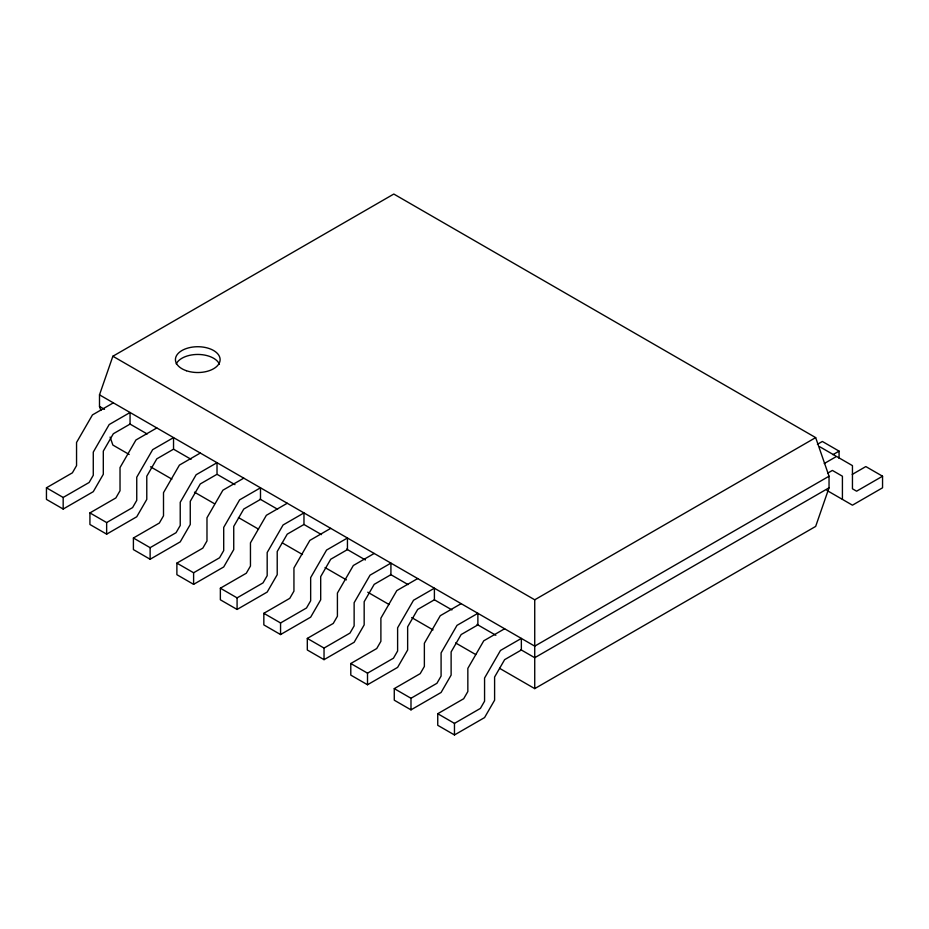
<?xml version="1.0" encoding="UTF-8"?>
<svg xmlns="http://www.w3.org/2000/svg" width="929" height="929" viewBox="0 0 929 929"><rect width="100%" height="100%" fill="white"/><g stroke="black" fill="none" stroke-linecap="round" stroke-linejoin="round"><path stroke-width="1.39" d="M100.878 410.432L99.496 406.437L99.496 394.848L112.873 356.237L393.803 194.045L815.662 437.605L829.04 476.217L829.04 487.806L815.662 526.418L534.732 688.621L499.581 668.323M113.338 402.849L92.459 414.903L76.55 442.459L76.55 465.626L72.392 472.826L46.45 487.806L46.45 499.396L63.172 509.046L93.272 491.673L103.305 474.289L103.305 451.122L113.338 433.738L130.06 424.088L130.06 412.499L109.181 424.553L93.272 452.109L93.272 475.288L89.114 482.488L63.172 497.456L46.45 487.806M156.815 427.944L135.936 439.998L120.027 467.566L120.027 490.733L115.87 497.932L89.927 512.913L89.927 524.49L106.649 534.152L136.749 516.768L146.782 499.396L146.782 476.217L156.815 458.845L173.537 449.183L173.537 437.605L152.658 449.659L136.749 477.216L136.749 500.383L132.592 507.582L106.649 522.562L89.927 512.913M200.292 453.05L179.413 465.104L163.504 492.66L163.504 515.827L159.347 523.027L133.404 538.007L133.404 549.596L150.126 559.246L180.226 541.874L190.259 524.49L190.259 501.323L200.292 483.939L217.014 474.289L217.014 462.7L196.135 474.754L180.226 502.31L180.226 525.489L176.069 532.689L150.126 547.669L133.404 538.007M243.77 478.156L222.89 490.21L206.981 517.767L206.981 540.933L202.824 548.133L176.882 563.113L176.882 574.691L193.604 584.353L223.703 566.969L233.736 549.596L233.736 526.418L243.77 509.046L260.492 499.396L260.492 487.806L239.612 499.86L223.703 527.417L223.703 550.583L219.546 557.783L193.604 572.763L176.882 563.113M287.247 503.251L266.368 515.305L250.458 542.861L250.458 566.04L246.301 573.228L220.359 588.208L220.359 599.797L237.081 609.447L267.18 592.075L277.214 574.691L277.214 551.524L287.247 534.152L303.969 524.49L321.504 534.616M330.724 528.357L309.845 540.411L293.936 567.967L293.936 591.134L289.778 598.334L263.836 613.314L263.836 624.903L280.558 634.553L310.658 617.17L320.691 599.797L320.691 576.63L330.724 559.246L347.446 549.596L347.446 538.007L326.567 550.061L310.658 577.617L310.658 600.796L306.5 607.984L280.558 622.964L263.836 613.314M220.359 588.208L237.081 597.87L263.023 582.889L267.18 575.69L267.18 552.523L283.09 524.966L303.969 512.913L303.969 524.49M374.201 553.452L353.322 565.506L337.413 593.062L337.413 616.241L333.256 623.44L307.313 638.409L307.313 649.998L324.035 659.66L354.135 642.276L364.168 624.903L364.168 601.725L374.201 584.353L390.923 574.691L390.923 563.113L370.044 575.167L354.135 602.724L354.135 625.891L349.978 633.09L324.035 648.07L307.313 638.409M417.678 578.558L396.799 590.612L380.89 618.168L380.89 641.335L376.733 648.535L350.79 663.515L350.79 675.104L367.512 684.754L397.612 667.382L407.645 649.998L407.645 626.831L417.678 609.447L434.4 599.797L451.947 609.923M461.156 603.653L440.276 615.706L424.367 643.274L424.367 666.441L420.21 673.641L394.268 688.621L394.268 700.199L410.99 709.861L441.089 692.477L451.122 675.104L451.122 651.926L461.156 634.553L477.878 624.892L477.878 613.314L456.998 625.368L441.089 652.924L441.089 676.091L436.932 683.291L410.99 698.271L394.268 688.621M350.79 663.515L367.512 673.165L393.455 658.196L397.612 650.997L397.612 627.818L413.521 600.262L434.4 588.208L434.4 599.797M112.873 356.237L534.732 599.797L815.662 437.605M817.404 444.317L822.351 441.461L839.073 451.122L839.073 458.357M504.633 628.759L483.754 640.813L467.844 668.369L467.844 691.536L463.687 698.736L437.745 713.716L437.745 725.305L454.467 734.955L484.566 717.583L494.6 700.199L494.6 677.032L504.633 659.648L521.355 649.998L521.355 638.409L500.476 650.463L484.566 678.031L484.566 701.198L480.409 708.397L454.467 723.377L437.745 713.716M832.895 454.687L839.073 451.122M824.255 463.536L836.541 456.441L852.45 465.626L852.45 488.805L856.608 491.197L882.55 476.217L882.55 487.806L852.45 505.179L826.891 490.431M827.611 473.186L832.384 470.422L842.417 476.217L842.417 499.396M829.04 476.217L534.732 646.143L99.496 394.848M829.04 487.806L534.732 657.72L520.937 649.754M852.241 474.417L865.828 466.567L882.55 476.217M819.819 446.791L835.728 455.976M99.496 406.437L104.512 409.341M129.595 423.821L147.154 433.959M173.491 449.16L191.06 459.298M217.398 474.51L234.956 484.648M260.039 499.128L277.597 509.266M346.587 549.097L365.399 559.966M390.494 574.447L408.052 584.585M477.03 624.416L495.854 635.273M129.189 454.478L112.873 445.061L110.098 437.071M150.533 466.799L171.877 479.132M194.475 492.173L214.564 503.773M238.428 517.546L258.517 529.147M282.37 542.919L302.459 554.508M325.057 567.561L346.401 579.882M367.745 592.203L389.088 604.535M411.686 617.576L433.03 629.897M455.628 642.949L475.718 654.55M534.732 599.797L534.732 688.621M454.467 723.377L454.467 734.955M410.99 698.271L410.99 709.861M367.512 673.165L367.512 684.754M324.035 648.07L324.035 659.66M280.558 622.964L280.558 634.553M237.081 597.87L237.081 609.447M193.604 572.763L193.604 584.353M150.126 547.669L150.126 559.246M106.649 522.562L106.649 534.152M63.172 497.456L63.172 509.046M176.255 363.866A22.342 12.901 0 0 1 198.04 354.448A22.342 12.901 0 0 1 219.418 364.168M186.357 370.717A22.342 12.901 0 0 0 220.115 359.79A22.342 12.901 0 0 0 186.834 348.375A22.342 12.901 0 0 0 186.357 370.717"/></g></svg>
